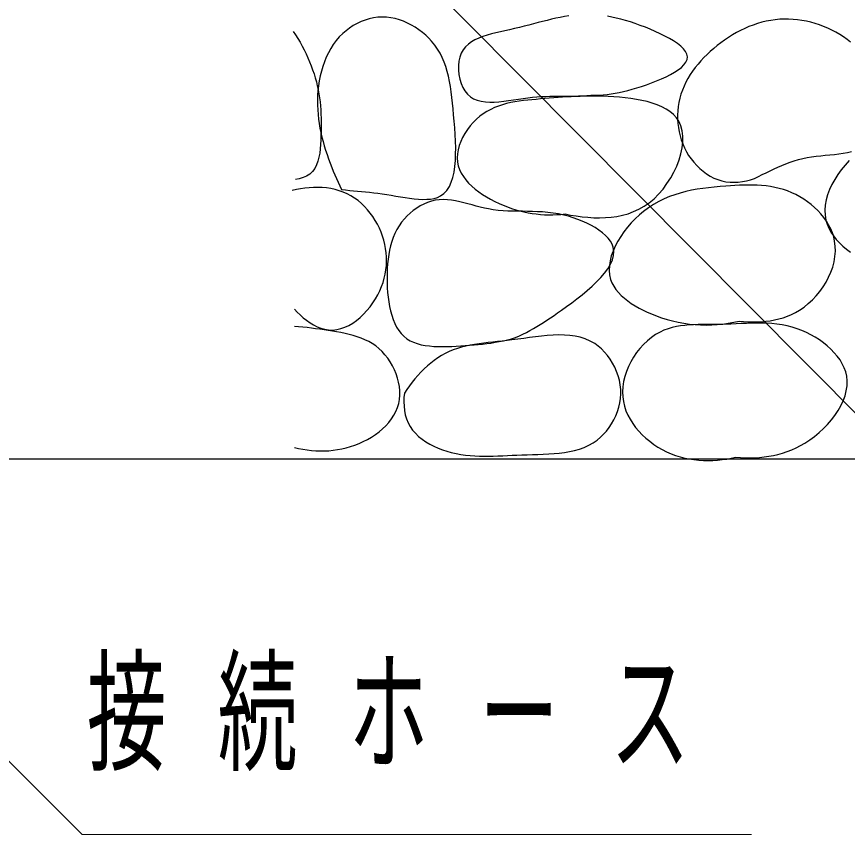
# Model space of a CAD drawing. Units: millimetres on the paper. Extents: x -385 to 0, y -594 to 267.
# Drawn here: x -257.14 to -238.39, y -113.05 to -94.59 of the extents above; entities that cross this region are included whole.
import ezdxf

# ---------------------------------------------------------------- set-up
doc = ezdxf.new("R2010")
doc.units = ezdxf.units.MM
doc.layers.add('1_10', color=7, linetype='Continuous', lineweight=25)
doc.styles.add('ＭＳ ゴシック', font='')
doc.styles.get('ＭＳ ゴシック').set_extended_font_data('MS Gothic')

msp = doc.modelspace()

# ---------------------------------------------------------------- linework, layer by layer
at = {"layer": '1_10'}
msp.add_line((-233.368, -104.584), (-371.007, -104.584), dxfattribs=at)
at = {"layer": '1_10', "lineweight": 13}
for points in [[(-271.461, -70.08), (-229.023, -112.783), (-206.982, -112.783)], [(-289.948, -78.81), (-255.657, -113.054), (-240.551, -113.054)]]:
    msp.add_lwpolyline(points, dxfattribs=at)
at = {"layer": '1_10'}
for points in [[(-249.802, -98.494), (-249.712, -98.506), (-249.621, -98.516), (-249.532, -98.525), (-249.442, -98.533), (-249.352, -98.541), (-249.262, -98.55), (-249.17, -98.559), (-249.077, -98.568), (-248.982, -98.58), (-248.886, -98.593), (-248.785, -98.609), (-248.682, -98.627), (-248.579, -98.645), (-248.475, -98.663), (-248.371, -98.679), (-248.268, -98.695), (-248.168, -98.707), (-248.069, -98.715), (-247.974, -98.72), (-247.883, -98.718), (-247.797, -98.711), (-247.716, -98.697), (-247.641, -98.674), (-247.572, -98.643), (-247.493, -98.587), (-247.427, -98.516), (-247.371, -98.431), (-247.327, -98.333), (-247.291, -98.224), (-247.265, -98.104), (-247.246, -97.977), (-247.234, -97.841), (-247.229, -97.701), (-247.228, -97.555), (-247.232, -97.407), (-247.24, -97.256), (-247.25, -97.106), (-247.262, -96.956), (-247.275, -96.809), (-247.287, -96.675), (-247.3, -96.545), (-247.314, -96.417), (-247.33, -96.293), (-247.348, -96.172), (-247.368, -96.055), (-247.392, -95.941), (-247.42, -95.83), (-247.452, -95.723), (-247.49, -95.619), (-247.533, -95.518), (-247.582, -95.421), (-247.637, -95.327), (-247.7, -95.236), (-247.771, -95.149), (-247.835, -95.08), (-247.905, -95.013), (-247.979, -94.95), (-248.058, -94.89), (-248.14, -94.835), (-248.226, -94.785), (-248.315, -94.739), (-248.407, -94.7), (-248.5, -94.666), (-248.595, -94.639), (-248.691, -94.62), (-248.788, -94.608), (-248.886, -94.604), (-248.984, -94.609), (-249.081, -94.622), (-249.178, -94.642), (-249.272, -94.671), (-249.365, -94.706), (-249.455, -94.749), (-249.541, -94.797), (-249.624, -94.851), (-249.703, -94.911), (-249.778, -94.976), (-249.855, -95.053), (-249.925, -95.136), (-249.99, -95.223), (-250.049, -95.315), (-250.102, -95.41), (-250.149, -95.509), (-250.191, -95.611), (-250.228, -95.716), (-250.26, -95.823), (-250.286, -95.932), (-250.308, -96.042), (-250.324, -96.153), (-250.337, -96.264), (-250.344, -96.376), (-250.347, -96.487), (-250.347, -96.593), (-250.342, -96.698), (-250.334, -96.802), (-250.323, -96.905), (-250.309, -97.008), (-250.291, -97.11), (-250.271, -97.211), (-250.248, -97.312), (-250.222, -97.412), (-250.194, -97.511), (-250.164, -97.61), (-250.132, -97.708), (-250.098, -97.806), (-250.063, -97.902), (-250.025, -97.999), (-249.991, -98.083), (-249.956, -98.166), (-249.92, -98.249), (-249.882, -98.332), (-249.843, -98.413)], [(-244.76, -99.047), (-244.634, -99.072), (-244.506, -99.093), (-244.376, -99.111), (-244.245, -99.124), (-244.113, -99.133), (-243.981, -99.135), (-243.85, -99.132), (-243.719, -99.122), (-243.589, -99.103), (-243.461, -99.077), (-243.335, -99.042), (-243.212, -98.996), (-243.092, -98.941), (-242.976, -98.874), (-242.864, -98.796), (-242.753, -98.704), (-242.649, -98.6), (-242.55, -98.486), (-242.46, -98.364), (-242.377, -98.236), (-242.304, -98.103), (-242.24, -97.967), (-242.187, -97.829), (-242.146, -97.691), (-242.118, -97.555), (-242.103, -97.422), (-242.102, -97.294), (-242.116, -97.172), (-242.147, -97.059), (-242.194, -96.955), (-242.249, -96.875), (-242.315, -96.802), (-242.393, -96.738), (-242.48, -96.68), (-242.576, -96.629), (-242.68, -96.584), (-242.791, -96.546), (-242.907, -96.512), (-243.027, -96.484), (-243.151, -96.461), (-243.278, -96.441), (-243.405, -96.426), (-243.533, -96.413), (-243.659, -96.404), (-243.784, -96.397), (-243.895, -96.393), (-244.004, -96.39), (-244.11, -96.389), (-244.215, -96.389), (-244.318, -96.391), (-244.42, -96.394), (-244.521, -96.397), (-244.621, -96.402), (-244.72, -96.408), (-244.819, -96.414), (-244.918, -96.421), (-245.017, -96.429), (-245.117, -96.436), (-245.217, -96.445), (-245.318, -96.453), (-245.413, -96.461), (-245.508, -96.469), (-245.604, -96.479), (-245.7, -96.49), (-245.795, -96.503), (-245.891, -96.518), (-245.985, -96.536), (-246.079, -96.558), (-246.171, -96.584), (-246.262, -96.613), (-246.352, -96.648), (-246.439, -96.688), (-246.524, -96.733), (-246.606, -96.785), (-246.685, -96.844), (-246.762, -96.91), (-246.835, -96.982), (-246.903, -97.06), (-246.965, -97.143), (-247.022, -97.23), (-247.072, -97.32), (-247.114, -97.412), (-247.148, -97.505), (-247.173, -97.599), (-247.188, -97.693), (-247.193, -97.785), (-247.187, -97.876), (-247.17, -97.963), (-247.141, -98.047), (-247.103, -98.128), (-247.055, -98.206), (-246.999, -98.281), (-246.936, -98.354), (-246.865, -98.423), (-246.789, -98.488), (-246.707, -98.551), (-246.622, -98.61), (-246.532, -98.665), (-246.44, -98.717), (-246.346, -98.766), (-246.251, -98.811), (-246.155, -98.852), (-246.061, -98.889), (-245.967, -98.923), (-245.873, -98.952), (-245.78, -98.979), (-245.687, -99.002), (-245.594, -99.021), (-245.501, -99.037), (-245.409, -99.049), (-245.316, -99.059), (-245.224, -99.065), (-245.131, -99.067), (-245.039, -99.067), (-244.946, -99.064), (-244.853, -99.057)], [(-240.832, -101.468), (-240.734, -101.477), (-240.634, -101.483), (-240.534, -101.486), (-240.433, -101.486), (-240.333, -101.481), (-240.232, -101.472), (-240.132, -101.459), (-240.033, -101.441), (-239.935, -101.418), (-239.838, -101.39), (-239.743, -101.356), (-239.65, -101.317), (-239.559, -101.272), (-239.47, -101.22), (-239.368, -101.151), (-239.271, -101.073), (-239.179, -100.988), (-239.092, -100.896), (-239.011, -100.799), (-238.937, -100.695), (-238.871, -100.588), (-238.812, -100.477), (-238.762, -100.363), (-238.721, -100.246), (-238.69, -100.128), (-238.67, -100.01), (-238.66, -99.892), (-238.662, -99.774), (-238.677, -99.659), (-238.698, -99.564), (-238.728, -99.472), (-238.766, -99.382), (-238.812, -99.294), (-238.864, -99.209), (-238.922, -99.127), (-238.986, -99.048), (-239.055, -98.973), (-239.129, -98.901), (-239.208, -98.834), (-239.29, -98.771), (-239.375, -98.713), (-239.462, -98.66), (-239.552, -98.611), (-239.643, -98.569), (-239.738, -98.53), (-239.833, -98.498), (-239.93, -98.471), (-240.027, -98.448), (-240.126, -98.43), (-240.224, -98.417), (-240.324, -98.407), (-240.424, -98.4), (-240.524, -98.397), (-240.624, -98.396), (-240.725, -98.397), (-240.826, -98.401), (-240.928, -98.406), (-241.029, -98.413), (-241.13, -98.42), (-241.261, -98.43), (-241.392, -98.442), (-241.522, -98.456), (-241.652, -98.472), (-241.781, -98.492), (-241.908, -98.515), (-242.035, -98.543), (-242.16, -98.576), (-242.284, -98.614), (-242.406, -98.658), (-242.527, -98.709), (-242.645, -98.767), (-242.762, -98.832), (-242.876, -98.907), (-242.988, -98.99), (-243.084, -99.07), (-243.178, -99.158), (-243.267, -99.251), (-243.352, -99.348), (-243.432, -99.451), (-243.505, -99.556), (-243.571, -99.664), (-243.629, -99.774), (-243.677, -99.885), (-243.716, -99.996), (-243.744, -100.106), (-243.761, -100.215), (-243.765, -100.322), (-243.755, -100.426), (-243.732, -100.526), (-243.701, -100.605), (-243.661, -100.68), (-243.612, -100.753), (-243.556, -100.822), (-243.492, -100.889), (-243.422, -100.952), (-243.346, -101.012), (-243.265, -101.069), (-243.179, -101.123), (-243.091, -101.173), (-242.999, -101.221), (-242.906, -101.265), (-242.811, -101.306), (-242.716, -101.344), (-242.587, -101.39), (-242.459, -101.43), (-242.332, -101.464), (-242.204, -101.493), (-242.078, -101.517), (-241.951, -101.535), (-241.825, -101.547), (-241.7, -101.555), (-241.575, -101.557), (-241.45, -101.554), (-241.326, -101.546), (-241.202, -101.534), (-241.078, -101.516), (-240.955, -101.494)], [(-245.876, -101.837), (-245.792, -101.799), (-245.711, -101.761), (-245.631, -101.721), (-245.553, -101.68), (-245.475, -101.636), (-245.399, -101.592), (-245.322, -101.545), (-245.245, -101.497), (-245.168, -101.446), (-245.089, -101.394), (-245.009, -101.339), (-244.928, -101.282), (-244.844, -101.223), (-244.729, -101.141), (-244.611, -101.054), (-244.493, -100.965), (-244.376, -100.872), (-244.261, -100.778), (-244.151, -100.681), (-244.047, -100.583), (-243.952, -100.483), (-243.867, -100.384), (-243.794, -100.284), (-243.735, -100.185), (-243.691, -100.086), (-243.665, -99.989), (-243.658, -99.893), (-243.672, -99.8), (-243.699, -99.73), (-243.738, -99.662), (-243.788, -99.596), (-243.849, -99.532), (-243.919, -99.471), (-243.998, -99.412), (-244.083, -99.357), (-244.175, -99.305), (-244.271, -99.256), (-244.372, -99.212), (-244.475, -99.171), (-244.579, -99.134), (-244.684, -99.102), (-244.788, -99.075), (-244.911, -99.049), (-245.032, -99.029), (-245.15, -99.014), (-245.267, -99.003), (-245.381, -98.997), (-245.495, -98.993), (-245.607, -98.99), (-245.719, -98.989), (-245.829, -98.988), (-245.939, -98.986), (-246.049, -98.983), (-246.159, -98.977), (-246.269, -98.968), (-246.379, -98.954), (-246.49, -98.936), (-246.581, -98.916), (-246.673, -98.894), (-246.766, -98.869), (-246.858, -98.844), (-246.951, -98.818), (-247.044, -98.794), (-247.137, -98.772), (-247.23, -98.753), (-247.322, -98.738), (-247.415, -98.728), (-247.507, -98.725), (-247.598, -98.728), (-247.689, -98.74), (-247.777, -98.761), (-247.863, -98.789), (-247.947, -98.825), (-248.029, -98.867), (-248.109, -98.916), (-248.185, -98.97), (-248.257, -99.029), (-248.324, -99.092), (-248.387, -99.159), (-248.449, -99.236), (-248.505, -99.317), (-248.555, -99.401), (-248.599, -99.488), (-248.637, -99.578), (-248.67, -99.671), (-248.698, -99.766), (-248.721, -99.864), (-248.739, -99.965), (-248.754, -100.068), (-248.765, -100.172), (-248.772, -100.279), (-248.776, -100.388), (-248.777, -100.498), (-248.776, -100.605), (-248.771, -100.713), (-248.764, -100.821), (-248.754, -100.928), (-248.739, -101.033), (-248.721, -101.137), (-248.699, -101.238), (-248.672, -101.336), (-248.64, -101.429), (-248.603, -101.518), (-248.561, -101.601), (-248.513, -101.678), (-248.459, -101.748), (-248.398, -101.81), (-248.331, -101.865), (-248.258, -101.909), (-248.18, -101.946), (-248.096, -101.976), (-248.007, -102), (-247.915, -102.017), (-247.819, -102.029), (-247.721, -102.037), (-247.621, -102.041), (-247.519, -102.042), (-247.418, -102.04), (-247.316, -102.037), (-247.215, -102.032), (-247.113, -102.027), (-247.012, -102.021), (-246.913, -102.014), (-246.815, -102.006), (-246.718, -101.997), (-246.622, -101.987), (-246.527, -101.975), (-246.433, -101.962), (-246.339, -101.946), (-246.246, -101.929), (-246.153, -101.91), (-246.061, -101.888), (-245.968, -101.864)], [(-240.907, -104.541), (-240.801, -104.549), (-240.695, -104.553), (-240.588, -104.554), (-240.482, -104.551), (-240.376, -104.545), (-240.27, -104.534), (-240.165, -104.519), (-240.06, -104.5), (-239.955, -104.476), (-239.851, -104.446), (-239.748, -104.412), (-239.646, -104.372), (-239.545, -104.327), (-239.445, -104.276), (-239.346, -104.219), (-239.237, -104.148), (-239.131, -104.07), (-239.028, -103.985), (-238.929, -103.895), (-238.836, -103.799), (-238.75, -103.699), (-238.67, -103.595), (-238.599, -103.488), (-238.536, -103.379), (-238.484, -103.268), (-238.442, -103.155), (-238.413, -103.042), (-238.396, -102.93), (-238.393, -102.818), (-238.404, -102.707), (-238.426, -102.614), (-238.46, -102.522), (-238.503, -102.432), (-238.555, -102.345), (-238.616, -102.261), (-238.685, -102.18), (-238.761, -102.102), (-238.842, -102.028), (-238.929, -101.958), (-239.021, -101.893), (-239.116, -101.832), (-239.215, -101.776), (-239.315, -101.726), (-239.417, -101.681), (-239.519, -101.642), (-239.634, -101.605), (-239.749, -101.576), (-239.864, -101.553), (-239.979, -101.536), (-240.094, -101.524), (-240.208, -101.517), (-240.323, -101.513), (-240.438, -101.513), (-240.553, -101.515), (-240.669, -101.519), (-240.785, -101.524), (-240.901, -101.53), (-241.018, -101.535), (-241.136, -101.54), (-241.254, -101.543), (-241.354, -101.544), (-241.455, -101.544), (-241.556, -101.544), (-241.657, -101.544), (-241.757, -101.546), (-241.858, -101.549), (-241.957, -101.554), (-242.055, -101.563), (-242.153, -101.575), (-242.249, -101.592), (-242.344, -101.614), (-242.437, -101.641), (-242.528, -101.675), (-242.617, -101.716), (-242.716, -101.773), (-242.811, -101.838), (-242.902, -101.913), (-242.989, -101.995), (-243.07, -102.084), (-243.146, -102.179), (-243.214, -102.279), (-243.276, -102.384), (-243.33, -102.493), (-243.376, -102.604), (-243.412, -102.718), (-243.44, -102.833), (-243.457, -102.949), (-243.464, -103.064), (-243.459, -103.178), (-243.444, -103.284), (-243.419, -103.388), (-243.385, -103.489), (-243.343, -103.588), (-243.292, -103.684), (-243.234, -103.776), (-243.169, -103.866), (-243.097, -103.951), (-243.02, -104.032), (-242.937, -104.109), (-242.85, -104.181), (-242.759, -104.249), (-242.665, -104.311), (-242.567, -104.367), (-242.468, -104.417), (-242.368, -104.461), (-242.267, -104.499), (-242.164, -104.531), (-242.06, -104.558), (-241.956, -104.579), (-241.851, -104.595), (-241.745, -104.606), (-241.639, -104.613), (-241.533, -104.615), (-241.428, -104.612), (-241.322, -104.606), (-241.217, -104.595), (-241.113, -104.581), (-241.009, -104.563)], [(-248.387, -103.092), (-248.395, -103.189), (-248.398, -103.287), (-248.394, -103.386), (-248.384, -103.484), (-248.365, -103.58), (-248.339, -103.673), (-248.303, -103.761), (-248.256, -103.847), (-248.201, -103.926), (-248.136, -104), (-248.064, -104.069), (-247.986, -104.132), (-247.902, -104.19), (-247.812, -104.242), (-247.719, -104.29), (-247.623, -104.332), (-247.525, -104.37), (-247.426, -104.403), (-247.327, -104.431), (-247.22, -104.456), (-247.114, -104.476), (-247.009, -104.492), (-246.904, -104.503), (-246.799, -104.511), (-246.694, -104.516), (-246.59, -104.518), (-246.485, -104.517), (-246.38, -104.515), (-246.274, -104.511), (-246.168, -104.507), (-246.062, -104.501), (-245.954, -104.496), (-245.846, -104.491), (-245.737, -104.487), (-245.616, -104.483), (-245.495, -104.48), (-245.373, -104.477), (-245.251, -104.473), (-245.13, -104.467), (-245.009, -104.459), (-244.89, -104.448), (-244.772, -104.433), (-244.657, -104.413), (-244.544, -104.388), (-244.435, -104.356), (-244.328, -104.317), (-244.226, -104.271), (-244.128, -104.216), (-244.035, -104.152), (-243.961, -104.09), (-243.891, -104.022), (-243.826, -103.949), (-243.765, -103.869), (-243.71, -103.785), (-243.66, -103.697), (-243.617, -103.605), (-243.58, -103.51), (-243.55, -103.412), (-243.527, -103.313), (-243.511, -103.212), (-243.504, -103.11), (-243.505, -103.008), (-243.515, -102.905), (-243.534, -102.802), (-243.561, -102.701), (-243.596, -102.602), (-243.637, -102.507), (-243.686, -102.415), (-243.741, -102.327), (-243.801, -102.244), (-243.867, -102.167), (-243.938, -102.096), (-244.012, -102.032), (-244.091, -101.976), (-244.195, -101.917), (-244.303, -101.869), (-244.416, -101.833), (-244.533, -101.807), (-244.653, -101.79), (-244.776, -101.781), (-244.903, -101.779), (-245.031, -101.783), (-245.161, -101.792), (-245.293, -101.805), (-245.426, -101.821), (-245.56, -101.838), (-245.693, -101.857), (-245.827, -101.875), (-245.96, -101.892), (-246.068, -101.905), (-246.176, -101.917), (-246.283, -101.928), (-246.389, -101.939), (-246.494, -101.951), (-246.597, -101.963), (-246.7, -101.977), (-246.801, -101.993), (-246.901, -102.012), (-246.999, -102.033), (-247.096, -102.057), (-247.191, -102.086), (-247.285, -102.119), (-247.376, -102.156), (-247.466, -102.199), (-247.551, -102.246), (-247.633, -102.298), (-247.713, -102.354), (-247.792, -102.415), (-247.868, -102.479), (-247.942, -102.548), (-248.013, -102.619), (-248.082, -102.693), (-248.149, -102.769), (-248.212, -102.848), (-248.273, -102.928), (-248.331, -103.01)]]:
    msp.add_lwpolyline(points, close=True, dxfattribs=at)
for points in [[(-244.674, -94.578), (-244.771, -94.594), (-244.868, -94.612), (-244.966, -94.632), (-245.065, -94.654), (-245.165, -94.678), (-245.266, -94.703), (-245.368, -94.729), (-245.472, -94.756), (-245.577, -94.783), (-245.684, -94.81), (-245.792, -94.838), (-245.903, -94.865), (-246.016, -94.891), (-246.117, -94.914), (-246.22, -94.936), (-246.322, -94.96), (-246.423, -94.985), (-246.521, -95.013), (-246.617, -95.044), (-246.707, -95.079), (-246.793, -95.119), (-246.872, -95.164), (-246.943, -95.217), (-247.007, -95.276), (-247.06, -95.344), (-247.103, -95.421), (-247.135, -95.507), (-247.156, -95.601), (-247.166, -95.699), (-247.166, -95.801), (-247.155, -95.903), (-247.135, -96.004), (-247.105, -96.1), (-247.067, -96.19), (-247.019, -96.271), (-246.964, -96.341), (-246.897, -96.401), (-246.823, -96.448), (-246.741, -96.482), (-246.653, -96.506), (-246.559, -96.52), (-246.46, -96.525), (-246.358, -96.524), (-246.252, -96.517), (-246.144, -96.505), (-246.035, -96.49), (-245.925, -96.474), (-245.814, -96.456), (-245.705, -96.44), (-245.597, -96.425), (-245.495, -96.414), (-245.394, -96.405), (-245.296, -96.399), (-245.199, -96.394), (-245.103, -96.392), (-245.009, -96.39), (-244.915, -96.389), (-244.823, -96.389), (-244.73, -96.389), (-244.638, -96.389), (-244.546, -96.387), (-244.454, -96.385), (-244.362, -96.382), (-244.269, -96.377), (-244.175, -96.369), (-244.081, -96.368), (-243.989, -96.364), (-243.898, -96.358), (-243.809, -96.349), (-243.719, -96.337), (-243.628, -96.322), (-243.536, -96.304), (-243.443, -96.284), (-243.346, -96.26), (-243.246, -96.233), (-243.142, -96.202), (-243.034, -96.168), (-242.922, -96.13), (-242.809, -96.09), (-242.696, -96.047), (-242.586, -96.001), (-242.481, -95.952), (-242.381, -95.902), (-242.289, -95.849), (-242.206, -95.795), (-242.135, -95.739), (-242.077, -95.682), (-242.033, -95.624), (-242.007, -95.564), (-241.999, -95.505), (-242.011, -95.444), (-242.041, -95.383), (-242.088, -95.322), (-242.15, -95.262), (-242.225, -95.202), (-242.311, -95.144), (-242.406, -95.087), (-242.508, -95.032), (-242.615, -94.979), (-242.725, -94.928), (-242.837, -94.88), (-242.947, -94.835), (-243.063, -94.791), (-243.176, -94.75), (-243.287, -94.713), (-243.395, -94.68), (-243.501, -94.651), (-243.604, -94.625), (-243.706, -94.604), (-243.806, -94.585)], [(-238.318, -95.168), (-238.397, -95.107), (-238.478, -95.05), (-238.563, -94.996), (-238.651, -94.945), (-238.74, -94.899), (-238.832, -94.855), (-238.926, -94.816), (-239.021, -94.78), (-239.118, -94.749), (-239.216, -94.721), (-239.315, -94.698), (-239.415, -94.679), (-239.515, -94.665), (-239.615, -94.655), (-239.716, -94.65), (-239.816, -94.649), (-239.916, -94.653), (-240.018, -94.663), (-240.119, -94.678), (-240.219, -94.697), (-240.319, -94.721), (-240.417, -94.75), (-240.515, -94.783), (-240.611, -94.82), (-240.706, -94.862), (-240.799, -94.907), (-240.891, -94.955), (-240.982, -95.008), (-241.071, -95.063), (-241.159, -95.122), (-241.244, -95.184), (-241.328, -95.248), (-241.406, -95.312), (-241.482, -95.378), (-241.555, -95.446), (-241.627, -95.517), (-241.695, -95.59), (-241.76, -95.665), (-241.822, -95.743), (-241.881, -95.822), (-241.936, -95.904), (-241.987, -95.988), (-242.033, -96.074), (-242.075, -96.162), (-242.112, -96.252), (-242.144, -96.344), (-242.171, -96.438), (-242.191, -96.529), (-242.206, -96.623), (-242.216, -96.717), (-242.221, -96.812), (-242.22, -96.908), (-242.214, -97.003), (-242.203, -97.098), (-242.187, -97.193), (-242.165, -97.286), (-242.137, -97.378), (-242.104, -97.469), (-242.066, -97.557), (-242.022, -97.643), (-241.972, -97.726), (-241.917, -97.807), (-241.856, -97.883), (-241.79, -97.956), (-241.72, -98.024), (-241.645, -98.086), (-241.566, -98.143), (-241.485, -98.193), (-241.4, -98.237), (-241.312, -98.273), (-241.222, -98.301), (-241.13, -98.321), (-241.037, -98.332), (-240.944, -98.334), (-240.85, -98.329), (-240.757, -98.317), (-240.665, -98.299), (-240.574, -98.275), (-240.486, -98.246), (-240.397, -98.203), (-240.309, -98.16), (-240.222, -98.117), (-240.134, -98.074), (-240.045, -98.032), (-239.956, -97.992), (-239.867, -97.953), (-239.776, -97.916), (-239.684, -97.882), (-239.59, -97.85), (-239.494, -97.821), (-239.396, -97.797), (-239.296, -97.776), (-239.196, -97.759), (-239.094, -97.746), (-238.991, -97.734), (-238.888, -97.724), (-238.784, -97.715), (-238.682, -97.704), (-238.582, -97.692), (-238.484, -97.677), (-238.389, -97.659), (-238.297, -97.636)], [(-250.893, -94.926), (-250.84, -95.007), (-250.789, -95.089), (-250.74, -95.174), (-250.692, -95.259), (-250.647, -95.345), (-250.604, -95.433), (-250.563, -95.522), (-250.525, -95.611), (-250.489, -95.701), (-250.456, -95.792), (-250.425, -95.883), (-250.397, -95.974), (-250.372, -96.066), (-250.351, -96.155), (-250.332, -96.245), (-250.316, -96.334), (-250.302, -96.425), (-250.29, -96.515), (-250.281, -96.607), (-250.274, -96.699), (-250.269, -96.792), (-250.266, -96.887), (-250.264, -96.982), (-250.264, -97.079), (-250.266, -97.177), (-250.269, -97.277), (-250.273, -97.379), (-250.279, -97.478), (-250.286, -97.576), (-250.298, -97.674), (-250.314, -97.768), (-250.338, -97.859), (-250.368, -97.943), (-250.408, -98.021), (-250.459, -98.089), (-250.521, -98.147), (-250.592, -98.192), (-250.672, -98.228), (-250.757, -98.254), (-250.843, -98.271)], [(-238.352, -97.845), (-238.442, -97.945), (-238.526, -98.05), (-238.604, -98.159), (-238.675, -98.271), (-238.737, -98.385), (-238.79, -98.5), (-238.834, -98.617), (-238.867, -98.733), (-238.888, -98.85), (-238.897, -98.965), (-238.893, -99.078), (-238.875, -99.188), (-238.848, -99.281), (-238.81, -99.371), (-238.762, -99.458), (-238.706, -99.542), (-238.642, -99.623), (-238.57, -99.701), (-238.491, -99.776), (-238.407, -99.846), (-238.317, -99.913)], [(-250.868, -101.195), (-250.805, -101.262), (-250.738, -101.327), (-250.667, -101.39), (-250.593, -101.449), (-250.516, -101.503), (-250.436, -101.552), (-250.354, -101.594), (-250.27, -101.627), (-250.185, -101.652), (-250.1, -101.666), (-250.006, -101.669), (-249.913, -101.659), (-249.821, -101.637), (-249.729, -101.605), (-249.639, -101.563), (-249.552, -101.511), (-249.467, -101.451), (-249.384, -101.384), (-249.306, -101.31), (-249.232, -101.231), (-249.162, -101.147), (-249.097, -101.058), (-249.038, -100.967), (-248.985, -100.873), (-248.94, -100.781), (-248.901, -100.688), (-248.867, -100.594), (-248.84, -100.499), (-248.819, -100.404), (-248.803, -100.308), (-248.793, -100.212), (-248.789, -100.116), (-248.79, -100.02), (-248.797, -99.925), (-248.809, -99.83), (-248.827, -99.736), (-248.849, -99.643), (-248.877, -99.551), (-248.91, -99.461), (-248.949, -99.369), (-248.994, -99.28), (-249.043, -99.193), (-249.097, -99.109), (-249.155, -99.029), (-249.218, -98.952), (-249.285, -98.879), (-249.356, -98.811), (-249.431, -98.748), (-249.51, -98.691), (-249.593, -98.639), (-249.678, -98.593), (-249.766, -98.555), (-249.857, -98.523), (-249.95, -98.497), (-250.045, -98.477), (-250.142, -98.462), (-250.239, -98.453), (-250.337, -98.449), (-250.436, -98.45), (-250.534, -98.455), (-250.632, -98.465), (-250.728, -98.479), (-250.824, -98.497), (-250.917, -98.519)], [(-250.868, -104.317), (-250.773, -104.34), (-250.677, -104.358), (-250.581, -104.374), (-250.484, -104.385), (-250.387, -104.393), (-250.289, -104.397), (-250.191, -104.396), (-250.092, -104.392), (-249.994, -104.383), (-249.896, -104.369), (-249.798, -104.351), (-249.7, -104.328), (-249.602, -104.3), (-249.505, -104.268), (-249.408, -104.23), (-249.313, -104.186), (-249.219, -104.138), (-249.128, -104.086), (-249.041, -104.028), (-248.957, -103.966), (-248.878, -103.9), (-248.805, -103.829), (-248.737, -103.755), (-248.676, -103.676), (-248.623, -103.594), (-248.578, -103.508), (-248.541, -103.419), (-248.514, -103.326), (-248.497, -103.234), (-248.489, -103.139), (-248.49, -103.043), (-248.5, -102.946), (-248.517, -102.849), (-248.541, -102.753), (-248.573, -102.657), (-248.611, -102.564), (-248.656, -102.474), (-248.706, -102.387), (-248.762, -102.304), (-248.824, -102.226), (-248.89, -102.153), (-248.96, -102.087), (-249.034, -102.028), (-249.111, -101.975), (-249.192, -101.929), (-249.276, -101.887), (-249.362, -101.851), (-249.45, -101.819), (-249.541, -101.791), (-249.633, -101.767), (-249.726, -101.745), (-249.82, -101.727), (-249.915, -101.71), (-250.01, -101.694), (-250.104, -101.68), (-250.199, -101.666), (-250.295, -101.652), (-250.391, -101.638), (-250.486, -101.625), (-250.581, -101.614), (-250.677, -101.604), (-250.772, -101.597), (-250.868, -101.592)]]:
    msp.add_lwpolyline(points, dxfattribs=at)

# ---------------------------------------------------------------- texts
at = {"layer": '1_10', "insert": (-255.551, -110.404), "char_height": 2.199, "attachment_point": 4, "style": 'ＭＳ ゴシック'}
msp.add_mtext('\\T1.64;\\W0.6;接続ホース', dxfattribs=at)

doc.saveas('drawing.dxf')
